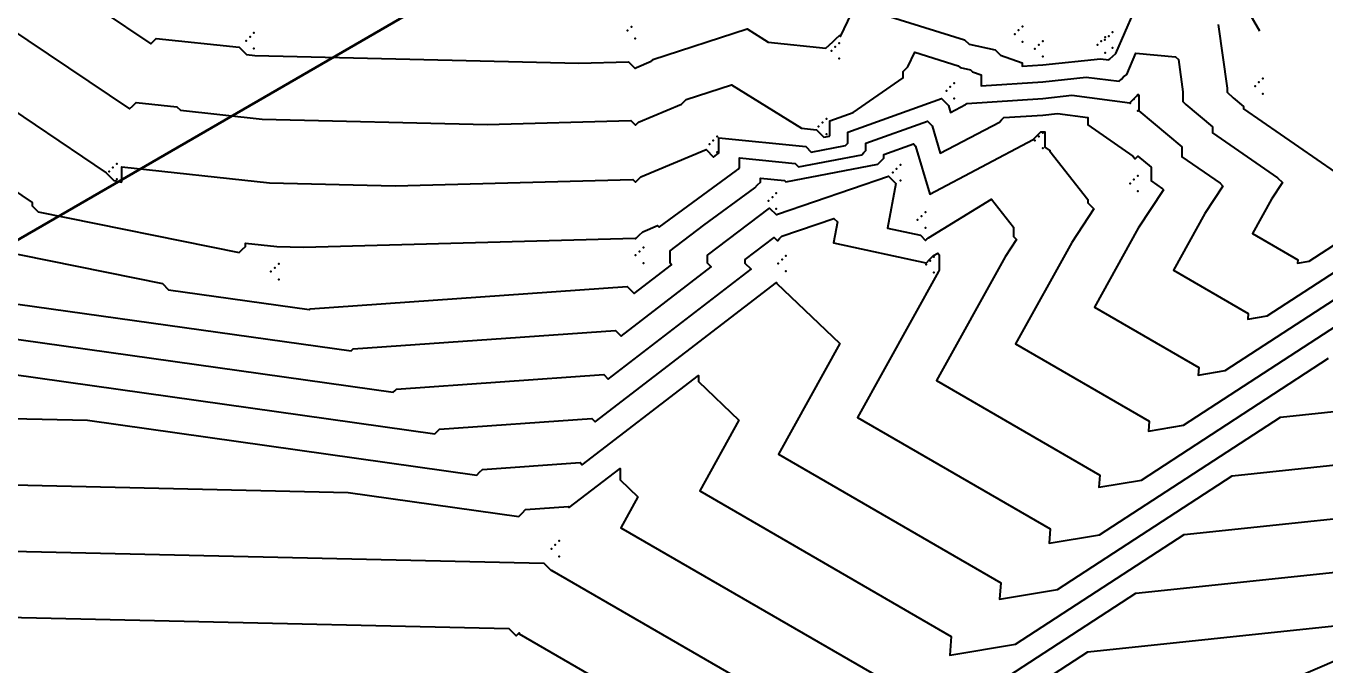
# Model space of a CAD drawing. Header units: metres. Extents: x 419582 to 423558, y 4805372 to 4807539.
# Drawn here: x 421438.57 to 421472.05, y 4806213.35 to 4806229.82 of the extents above; entities that cross this region are included whole.
import ezdxf

# ---------------------------------------------------------------- set-up
doc = ezdxf.new("R2010")
doc.units = ezdxf.units.M
doc.linetypes.add('PHANTOM', pattern=[2.5, 1.25, -0.25, 0.25, -0.25, 0.25, -0.25])
for name, color, linetype in [('C-TINN', 4, 'Continuous'), ('C-TOPO-MAJR', 9, 'Continuous'), ('C-TOPO-MINR', 8, 'Continuous'), ('LS', 7, 'Continuous')]:
    doc.layers.add(name, color=color, linetype=linetype)
doc.styles.get("Standard").update_dxf_attribs({"font": 'simplex.shx'})

# ---------------------------------------------------------------- blocks, each defined once
blk = doc.blocks.new('AN30 +0 +0')
at = {"linetype": 'PHANTOM', "flags": 128}
for points in [[(0, -11.382), (0, 11.382)], [(-11.382, 0), (11.382, 0)]]:
    blk.add_lwpolyline(points, dxfattribs=at)
at = {"flags": 128}
blk.add_lwpolyline([(-4.744, -4.744), (-4.744, 4.744), (4.744, 4.744), (4.744, -4.744)], close=True, dxfattribs=at)
at = {"layer": 'LS', "insert": (-3.273, -0.383), "char_height": 0.51577, "width": 9.13592, "attachment_point": 1}
blk.add_mtext('AN30\\PBase +0 Leg +0', dxfattribs=at)

msp = doc.modelspace()

# ---------------------------------------------------------------- linework, layer by layer
at = {"color": 31, "lineweight": 30, "true_color": 0xffbd7a, "elevation": 1718.013}
msp.add_lwpolyline([(423449.834, 4807399.592), (423130.593, 4807500.114), (421950.92, 4806612.998), (421795.045, 4806430.988), (421305.015, 4806147.038), (421305.015, 4806147.038), (420630.083, 4805770.97), (419765.157, 4805549.54), (419617.356, 4805580.088)], dxfattribs=at)
at = {"layer": 'C-TINN', "color": 4, "linetype": 'Continuous', "lineweight": -3}
for p in [(421454.06, 4806229.7, 1726.47), (421454.16, 4806229.8, 1726.47), (421464.13, 4806229.71, 1726.21), (421464.23, 4806229.81, 1726.21), (421444.24, 4806229.44, 1726.89), (421444.34, 4806229.54, 1726.89), (421444.44, 4806229.64, 1726.89), (421454.26, 4806229.5, 1726.47), (421459.51, 4806229.38, 1727.02), (421464.03, 4806229.61, 1726.21), (421464.23, 4806229.41, 1726.21), (421464.75, 4806229.43, 1726.5), (421466.26, 4806229.43, 1726.67), (421466.35, 4806229.46, 1726.71), (421466.36, 4806229.53, 1726.67), (421466.45, 4806229.56, 1726.71), (421466.55, 4806229.66, 1726.71), (421444.44, 4806229.24, 1726.89), (421459.31, 4806229.18, 1727.02), (421459.41, 4806229.28, 1727.02), (421464.55, 4806229.23, 1726.5), (421464.65, 4806229.33, 1726.5), (421464.75, 4806229.03, 1726.5), (421466.16, 4806229.33, 1726.67), (421466.36, 4806229.13, 1726.67), (421466.55, 4806229.26, 1726.71), (421459.51, 4806228.98, 1727.02), (421462.47, 4806228.35, 1728.66), (421470.32, 4806228.37, 1726.37), (421470.42, 4806228.47, 1726.37), (421462.27, 4806228.15, 1728.66), (421462.37, 4806228.25, 1728.66), (421467.2, 4806228.03, 1729.02), (421470.22, 4806228.27, 1726.37), (421470.42, 4806228.07, 1726.37), (421462.47, 4806227.95, 1728.66), (421467, 4806227.83, 1729.02), (421467.1, 4806227.93, 1729.02), (421459.18, 4806227.43, 1727.81), (421467.2, 4806227.63, 1729.02), (421458.98, 4806227.23, 1727.81), (421459.08, 4806227.33, 1727.81), (421459.18, 4806227.03, 1727.81), (421464.75, 4806227.07, 1731.05), (421456.17, 4806226.77, 1728.93), (421456.27, 4806226.87, 1728.93), (421456.37, 4806226.97, 1728.93), (421464.55, 4806226.87, 1731.05), (421464.65, 4806226.97, 1731.05), (421464.75, 4806226.67, 1731.05), (421456.37, 4806226.57, 1728.93), (421440.71, 4806226.07, 1728.96), (421440.81, 4806226.17, 1728.96), (421440.91, 4806226.27, 1728.96), (421460.89, 4806226.04, 1731.92), (421460.99, 4806226.14, 1731.92), (421461.09, 4806226.24, 1731.92), (421440.91, 4806225.87, 1728.96), (421461.09, 4806225.84, 1731.92), (421467, 4806225.76, 1730.43), (421467.1, 4806225.86, 1730.43), (421467.2, 4806225.96, 1730.43), (421457.79, 4806225.41, 1731.76), (421457.89, 4806225.51, 1731.76), (421467.2, 4806225.56, 1730.43), (421457.69, 4806225.31, 1731.76), (421457.89, 4806225.11, 1731.76), (421461.73, 4806225.02, 1731.44), (421461.53, 4806224.82, 1731.44), (421461.63, 4806224.92, 1731.44), (421461.73, 4806224.62, 1731.44), (421454.37, 4806224.01, 1730.29), (421454.47, 4806224.11, 1730.29), (421445.08, 4806223.69, 1730.27), (421454.27, 4806223.91, 1730.29), (421454.47, 4806223.71, 1730.29), (421457.94, 4806223.7, 1733.88), (421458.04, 4806223.8, 1733.88), (421458.14, 4806223.9, 1733.88), (421461.75, 4806223.67, 1733.07), (421461.85, 4806223.77, 1733.07), (421461.95, 4806223.87, 1733.07), (421444.88, 4806223.49, 1730.27), (421444.98, 4806223.59, 1730.27), (421458.14, 4806223.5, 1733.88), (421461.95, 4806223.47, 1733.07), (421445.08, 4806223.29, 1730.27), (421452.1, 4806216.35, 1736.78), (421452.2, 4806216.45, 1736.78), (421452.3, 4806216.55, 1736.78), (421452.3, 4806216.15, 1736.78)]:
    msp.add_point(p, dxfattribs=at)
at = {"layer": 'C-TOPO-MAJR', "color": 9, "linetype": 'Continuous', "lineweight": -3, "flags": 128}
for points, elevation in [([(421431.971, 4806219.843), (421440.159, 4806219.659), (421450.181, 4806218.248), (421450.253, 4806218.32), (421450.326, 4806218.393), (421452.84, 4806218.569), (421452.895, 4806218.514), (421455.885, 4806220.816), (421455.885, 4806220.661), (421456.93, 4806219.662), (421455.919, 4806217.837), (421462.394, 4806214.087), (421462.362, 4806213.606), (421464.047, 4806213.891), (421468.39, 4806216.716), (421475.25, 4806217.44), (421501.933, 4806228.947)], 1735), ([(421435.845, 4806227.224), (421438.732, 4806225.274), (421438.732, 4806225.187), (421438.889, 4806225.031), (421444.062, 4806223.981), (421444.141, 4806224.06), (421444.221, 4806224.139), (421444.221, 4806224.222), (421445.029, 4806224.133), (421445.718, 4806224.117), (421454.254, 4806224.35), (421454.269, 4806224.334), (421454.362, 4806224.427), (421454.454, 4806224.519), (421454.833, 4806224.677), (421454.875, 4806224.635), (421456.869, 4806226.094), (421456.907, 4806226.131), (421456.945, 4806226.169), (421456.945, 4806226.418), (421458.376, 4806226.276), (421458.465, 4806226.187), (421460.091, 4806226.502), (421460.144, 4806226.556), (421460.198, 4806226.609), (421460.198, 4806226.796), (421461.785, 4806227.365), (421461.903, 4806227.247), (421462.113, 4806226.538), (421463.636, 4806227.344), (421463.692, 4806227.401), (421463.748, 4806227.457), (421464.75, 4806227.522), (421465.136, 4806227.564), (421465.914, 4806227.463), (421465.914, 4806227.27), (421467.07, 4806226.461), (421467.13, 4806226.4), (421467.2, 4806226.469), (421467.541, 4806226.183), (421467.541, 4806225.826), (421467.837, 4806225.622), (421467.859, 4806225.6), (421467.212, 4806224.613), (421466.083, 4806222.575), (421468.768, 4806221.021), (421468.754, 4806220.822), (421469.453, 4806220.94), (421474.594, 4806224.283)], 1730)]:
    msp.add_lwpolyline(points, dxfattribs=dict(at, elevation=elevation))
at = {"layer": 'C-TOPO-MINR', "color": 8, "linetype": 'Continuous', "lineweight": -3, "flags": 128}
for points, elevation in [([(421439.227, 4806231.088), (421441.785, 4806229.36), (421441.855, 4806229.429), (421441.924, 4806229.499), (421444.063, 4806229.272), (421444.252, 4806229.082), (421444.461, 4806229.059), (421452.808, 4806228.862), (421454.089, 4806228.897), (421454.261, 4806228.724), (421454.275, 4806228.738), (421454.289, 4806228.752), (421454.672, 4806228.912), (421454.693, 4806228.933), (421454.715, 4806228.955), (421457.142, 4806229.742), (421457.682, 4806229.405), (421459.168, 4806229.246), (421459.347, 4806229.409), (421459.432, 4806229.494), (421459.516, 4806229.578), (421459.547, 4806229.548), (421459.919, 4806230.338), (421462.741, 4806229.462), (421462.854, 4806229.349), (421463.527, 4806229.204), (421463.662, 4806229.068), (421464.222, 4806228.873), (421464.222, 4806228.78), (421464.75, 4806228.815), (421466.239, 4806228.975), (421466.45, 4806228.947), (421466.464, 4806228.961), (421466.478, 4806228.976), (421466.632, 4806229.106), (421467.097, 4806230.178)], 1727), ([(421405.029, 4806218.459), (421414.135, 4806216.806), (421417.813, 4806216.62), (421428.518, 4806220.502), (421428.674, 4806220.346), (421428.674, 4806220.258), (421430.64, 4806221.25), (421431.71, 4806221.557), (421433.451, 4806221.518), (421449.102, 4806219.314), (421449.16, 4806219.371), (421449.217, 4806219.428), (421453.144, 4806219.703), (421453.23, 4806219.617), (421457.898, 4806223.212), (421457.898, 4806223.196), (421459.531, 4806221.635), (421457.952, 4806218.785), (421463.669, 4806215.474), (421463.64, 4806215.049), (421465.129, 4806215.301), (421469.631, 4806218.229), (421476.743, 4806218.98), (421504.406, 4806230.91)], 1734), ([(421438.1, 4806229.8), (421441.237, 4806227.682), (421441.322, 4806227.766), (421441.407, 4806227.851), (421442.454, 4806227.74), (421442.547, 4806227.647), (421444.65, 4806227.417), (421450.444, 4806227.28), (421454.144, 4806227.381), (421454.264, 4806227.261), (421454.304, 4806227.301), (421454.344, 4806227.341), (421455.448, 4806227.802), (421455.51, 4806227.864), (421455.572, 4806227.926), (421456.742, 4806228.306), (421458.537, 4806227.186), (421458.928, 4806227.147), (421459.118, 4806226.957), (421459.259, 4806226.984), (421459.264, 4806226.989), (421459.268, 4806226.993), (421459.268, 4806227.375), (421459.871, 4806227.591), (421461.159, 4806228.484), (421461.159, 4806228.645), (421461.219, 4806228.705), (421461.279, 4806228.765), (421461.456, 4806229.141), (421462.578, 4806228.792), (421462.623, 4806228.747), (421462.89, 4806228.689), (421462.944, 4806228.636), (421463.167, 4806228.558), (421463.167, 4806228.28), (421464.75, 4806228.384), (421465.871, 4806228.504), (421466.722, 4806228.394), (421466.779, 4806228.451), (421466.835, 4806228.507), (421466.913, 4806228.573), (421467.148, 4806229.115), (421468.172, 4806229.028), (421468.246, 4806228.953), (421468.362, 4806228.122), (421468.362, 4806227.876), (421468.439, 4806227.799), (421469.127, 4806227.223), (421469.127, 4806227.062), (421470.799, 4806225.909), (421470.922, 4806225.786), (421470.64, 4806225.357), (421470.149, 4806224.471), (421471.317, 4806223.794), (421471.311, 4806223.708), (421471.615, 4806223.759), (421477.075, 4806227.31)], 1728), ([(421469.272, 4806229.858), (421469.502, 4806228.213), (421469.502, 4806228.118), (421469.654, 4806227.965), (421469.92, 4806227.743), (421469.92, 4806227.681), (421472.28, 4806226.052)], 1727), ([(421436.972, 4806228.512), (421440.634, 4806226.039), (421440.634, 4806226.036), (421440.832, 4806225.838), (421441.031, 4806225.797), (421441.034, 4806225.8), (421441.037, 4806225.803), (421441.037, 4806226.191), (421444.84, 4806225.775), (421448.081, 4806225.699), (421454.199, 4806225.865), (421454.267, 4806225.798), (421454.333, 4806225.864), (421454.399, 4806225.93), (421456.083, 4806226.633), (421456.272, 4806226.443), (421456.403, 4806226.539), (421456.405, 4806226.541), (421456.408, 4806226.544), (421456.408, 4806226.934), (421458.652, 4806226.712), (421458.791, 4806226.572), (421459.675, 4806226.743), (421459.704, 4806226.772), (421459.733, 4806226.801), (421459.733, 4806227.085), (421462.147, 4806227.951), (421462.326, 4806227.772), (421462.379, 4806227.592), (421462.766, 4806227.796), (421462.78, 4806227.811), (421462.794, 4806227.825), (421464.75, 4806227.953), (421465.504, 4806228.034), (421466.995, 4806227.841), (421467.094, 4806227.94), (421467.193, 4806228.039), (421467.194, 4806228.041), (421467.199, 4806228.051), (421467.219, 4806228.05), (421467.221, 4806228.048), (421467.223, 4806228.032), (421467.223, 4806227.635), (421467.224, 4806227.633), (421468.334, 4806226.703), (421468.334, 4806226.444), (421469.318, 4806225.765), (421469.39, 4806225.693), (421468.926, 4806224.985), (421468.116, 4806223.523), (421470.042, 4806222.408), (421470.033, 4806222.265), (421470.534, 4806222.349), (421475.834, 4806225.797)], 1729), ([(421436.945, 4806224.223), (421442.087, 4806223.18), (421442.244, 4806223.022), (421445.867, 4806222.512), (421445.878, 4806222.523), (421445.89, 4806222.534), (421454.054, 4806223.105), (421454.233, 4806222.927), (421455.196, 4806223.668), (421455.156, 4806223.708), (421455.156, 4806224.029), (421456.025, 4806224.69), (421457.336, 4806225.648), (421457.409, 4806225.722), (421457.482, 4806225.795), (421457.482, 4806225.902), (421458.1, 4806225.841), (421458.138, 4806225.802), (421460.507, 4806226.262), (421460.585, 4806226.339), (421460.662, 4806226.417), (421460.662, 4806226.506), (421461.423, 4806226.779), (421461.479, 4806226.723), (421461.847, 4806225.484), (421464.506, 4806226.893), (421464.604, 4806226.991), (421464.702, 4806227.088), (421464.75, 4806227.092), (421464.768, 4806227.094), (421464.805, 4806227.089), (421464.805, 4806226.699), (421464.94, 4806226.605), (421464.931, 4806226.597), (421465.91, 4806225.352), (421465.91, 4806225.266), (421466.066, 4806225.109), (421465.498, 4806224.24), (421464.05, 4806221.628), (421467.493, 4806219.634), (421467.476, 4806219.379), (421468.372, 4806219.53), (421473.353, 4806222.77)], 1731), ([(421409.264, 4806214.167), (421417.267, 4806212.84), (421417.303, 4806212.876), (421417.339, 4806212.912), (421417.467, 4806212.784), (421417.467, 4806212.64), (421423.232, 4806215.549), (421432.232, 4806218.13), (421446.868, 4806217.8), (421451.259, 4806217.182), (421451.347, 4806217.27), (421451.435, 4806217.358), (421452.537, 4806217.435), (421452.561, 4806217.411), (421453.871, 4806218.419), (421453.871, 4806218.127), (421454.329, 4806217.689), (421453.886, 4806216.889), (421461.12, 4806212.701), (421461.083, 4806212.163), (421462.966, 4806212.482), (421467.15, 4806215.203), (421473.758, 4806215.9), (421499.46, 4806226.984)], 1736), ([(421438.36, 4806222.655), (421446.946, 4806221.446), (421446.972, 4806221.472), (421446.999, 4806221.499), (421453.751, 4806221.971), (421453.898, 4806221.823), (421456.218, 4806223.61), (421456.123, 4806223.705), (421456.123, 4806223.915), (421457.718, 4806225.128), (421457.896, 4806224.95), (421457.907, 4806224.962), (421457.918, 4806224.973), (421460.778, 4806225.953), (421460.97, 4806225.761), (421460.752, 4806224.609), (421461.606, 4806224.425), (421461.737, 4806224.294), (421461.771, 4806224.328), (421461.806, 4806224.362), (421463.433, 4806225.353), (421463.997, 4806224.636), (421463.997, 4806224.398), (421464.078, 4806224.317), (421463.784, 4806223.868), (421462.017, 4806220.68), (421466.218, 4806218.248), (421466.197, 4806217.936), (421467.291, 4806218.12), (421472.112, 4806221.256)], 1732), ([(421406.111, 4806210.535), (421415.124, 4806210.26), (421415.124, 4806210.213), (421415.301, 4806210.036), (421416.435, 4806210.073), (421416.717, 4806210.102), (421416.719, 4806210.103), (421416.72, 4806210.104), (421432.753, 4806214.702), (421451.008, 4806214.291), (421451.193, 4806214.105), (421451.271, 4806214.181), (421451.271, 4806214.154), (421458.57, 4806209.927), (421458.526, 4806209.277), (421460.804, 4806209.662), (421464.668, 4806212.176), (421470.772, 4806212.82), (421494.514, 4806223.059), (421498.72, 4806225.475)], 1738), ([(421405.912, 4806212.405), (421413.125, 4806212.185), (421416.73, 4806211.587), (421416.801, 4806211.658), (421416.873, 4806211.73), (421416.93, 4806211.672), (421416.93, 4806211.387), (421419.527, 4806212.698), (421432.493, 4806216.416), (421451.903, 4806215.979), (421452.1, 4806215.781), (421452.114, 4806215.795), (421452.114, 4806215.79), (421459.845, 4806211.314), (421459.805, 4806210.72), (421461.885, 4806211.072), (421465.909, 4806213.689), (421472.265, 4806214.36), (421496.987, 4806225.021)], 1737), ([(421434.476, 4806222.288), (421448.024, 4806220.38), (421448.066, 4806220.422), (421448.108, 4806220.464), (421453.447, 4806220.837), (421453.564, 4806220.72), (421457.24, 4806223.551), (421457.089, 4806223.702), (421457.089, 4806223.801), (421457.836, 4806224.368), (421457.919, 4806224.285), (421457.978, 4806224.344), (421458.036, 4806224.402), (421459.375, 4806224.861), (421459.464, 4806224.771), (421459.363, 4806224.232), (421461.741, 4806223.719), (421461.749, 4806223.711), (421461.845, 4806223.807), (421461.941, 4806223.902), (421462.047, 4806223.967), (421462.084, 4806223.92), (421462.084, 4806223.531), (421462.089, 4806223.525), (421462.07, 4806223.496), (421459.985, 4806219.732), (421464.944, 4806216.861), (421464.919, 4806216.492), (421466.21, 4806216.711), (421470.872, 4806219.743), (421478.236, 4806220.52)], 1733)]:
    msp.add_lwpolyline(points, dxfattribs=dict(at, elevation=elevation))

# ---------------------------------------------------------------- block references
at = {"rotation": 30.09033251}
msp.add_blockref('AN30 +0 +0', (421464.635, 4806239.532, 1766.457), dxfattribs=at)

doc.saveas('drawing.dxf')
